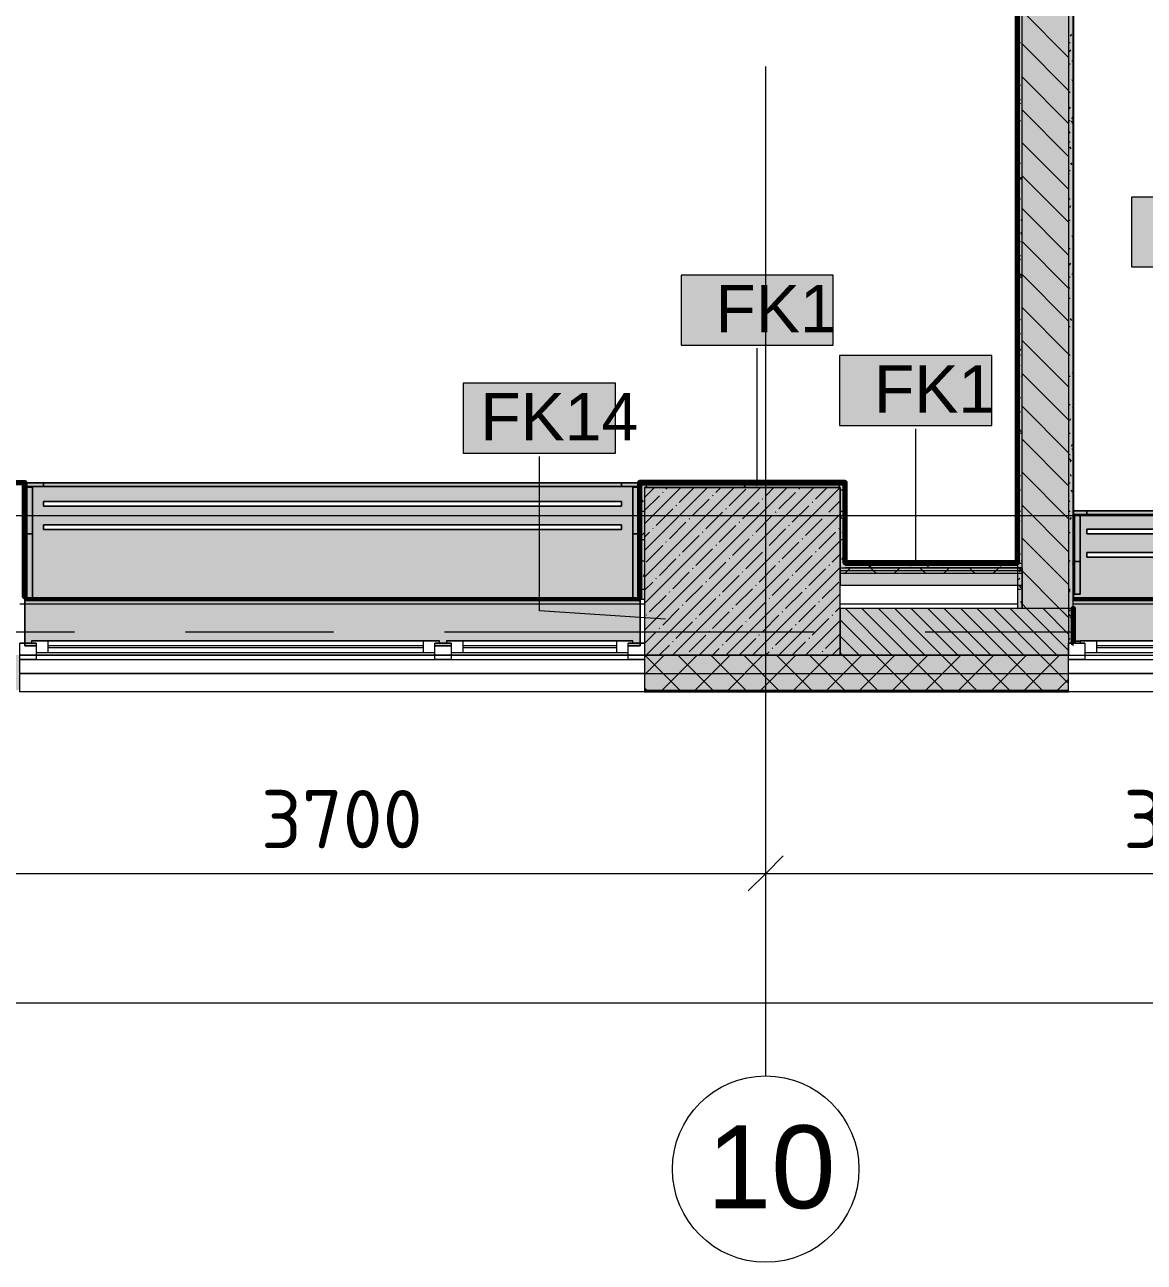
# Model space of a CAD drawing. Header units: millimetres. Extents: x -3817 to 677485, y -22715 to 103890.
# Drawn here: x 353724 to 358527, y -787 to 4525 of the extents above; entities that cross this region are included whole.
import ezdxf

# ---------------------------------------------------------------- set-up
doc = ezdxf.new("R2010")
doc.units = ezdxf.units.MM
doc.layers.add('PDF _Геометрия', color=7, linetype='Continuous', true_color=0x1d1d1d)
doc.layers.add('PDF _Сплошная заливка', color=7, linetype='Continuous', true_color=0xffffff)
doc.layers.add('PDF _Текст', color=7, linetype='Continuous')
doc.styles.add('PDF ArialMT', font='arial.ttf')
doc.styles.add('PDF GOST-Common', font='arial.ttf')
doc.styles.add('PDF ISOCPEUR', font='isocpeur.ttf')

msp = doc.modelspace()

# ---------------------------------------------------------------- hatches: boundary and pattern name
at = {"layer": 'PDF _Сплошная заливка', "true_color": 0xeae6de, "transparency": 33554559}
h = msp.add_hatch(color=254, dxfattribs=at)
h.paths.add_polyline_path([(353723.7, 2059), (356361.9, 2060), (356361.9, 2558.9), (353723.9, 2558.3), (353723.7, 2069)], flags=0)
h.paths.add_polyline_path([(353803.7, 2358.9), (353803.7, 2378.9), (356283.9, 2378.9), (356283.9, 2358.9), (354314.5, 2358.9)], flags=0)
h.paths.add_polyline_path([(353803.7, 2458.9), (353803.7, 2478.9), (356283.9, 2478.9), (356283.9, 2458.9), (354314.5, 2458.9)], flags=0)
at = {"layer": 'PDF _Сплошная заливка', "transparency": 33554559}
for points in [[(357242.6, 2539), (357242.6, 2559), (356382.9, 2559), (356382.9, 2539), (357222.6, 2539)], [(356382.6, 1819), (357222.6, 1819), (357222.6, 2539), (356382.6, 2539), (356382.6, 2218.8)], [(357669.5, 2181.5), (358002.9, 2181.5), (358002.9, 2194), (357222.6, 2194), (357222.6, 2181.5)], [(357669.5, 2169), (358002.9, 2169), (358002.9, 2181.5), (357222.6, 2181.5), (357222.6, 2169)], [(357669.5, 2194), (358002.9, 2194), (358002.9, 2214), (357242.6, 2214), (357242.6, 2194)], [(358202.9, 1819), (358202.9, 2019), (357222.6, 2019), (357222.6, 1819), (357669.5, 1819)]]:
    msp.add_hatch(color=256, dxfattribs=at).paths.add_polyline_path(points)
at = {"layer": 'PDF _Сплошная заливка', "true_color": 0xeae6de, "transparency": 33554559}
h = msp.add_hatch(color=254, dxfattribs=at)
h.paths.add_polyline_path([(358252.9, 1879), (358252.9, 1881), (360280.5, 1881), (360280.5, 2438.9), (358223.9, 2438.9), (358223.9, 1879)], flags=0)
h.paths.add_polyline_path([(358340.5, 2239.2), (358280.5, 2239.2), (358280.5, 2259.2), (360200.5, 2259.2), (360200.5, 2239.2), (359682.5, 2239.2)], flags=0)
h.paths.add_polyline_path([(358280.5, 2339.2), (358280.5, 2359.2), (360200.5, 2359.2), (360200.5, 2339.2), (358340.5, 2339.2)], flags=0)
msp.add_hatch(color=254, dxfattribs=at).paths.add_polyline_path([(353723.9, 1859), (353772.9, 1859), (353772.9, 1871), (353752.9, 1871), (353752.9, 1881), (355502.9, 1881), (355502.9, 1871), (355482.9, 1871), (355482.9, 1859), (355552.9, 1859), (355552.9, 1871), (355532.9, 1871), (355532.9, 1881), (356332.9, 1881), (356332.9, 1871), (356312.9, 1871), (356312.9, 1859), (356363.9, 1859), (356362.9, 2059), (353723.9, 2059), (353723.9, 1871)])
at = {"layer": 'PDF _Сплошная заливка', "transparency": 33554559}
h = msp.add_hatch(color=256, dxfattribs=at)
h.paths.add_polyline_path([(366180.5, 1669), (366180.5, 1819), (365282.9, 1819), (365282.9, 1669), (365721.6, 1669)], flags=0)
h.paths.add_polyline_path([(356382.9, 1669), (358202.9, 1669), (358202.9, 1819), (356382.9, 1819)], flags=0)
h.paths.add_polyline_path([(352102.9, 1669), (353702.9, 1669), (353702.9, 1819), (352102.9, 1819)], flags=0)
h.paths.add_polyline_path([(360302.9, 1669), (361162.9, 1669), (361162.9, 1819), (360302.9, 1819)], flags=0)
h.paths.add_polyline_path([(362062.9, 1669), (363182.9, 1669), (363182.9, 1819), (362062.9, 1819)], flags=0)
h.paths.add_polyline_path([(350002.9, 1669), (350002.9, 1819), (348902.9, 1819), (348902.9, 1669), (348946.4, 1669)], flags=0)
h.paths.add_polyline_path([(346102.9, 1669), (346102.9, 1819), (345452.9, 1819), (345452.9, 1669), (345591.4, 1669)], flags=0)
h.paths.add_polyline_path([(343402.9, 1669), (344552.9, 1669), (344552.9, 1819), (343402.9, 1819)], flags=0)
h.paths.add_polyline_path([(339552.3, 1669), (340302.9, 1669), (340302.9, 1819), (338652.9, 1819), (338652.9, 1669), (338881.3, 1669)], flags=0)
h.paths.add_polyline_path([(331022.9, 1669), (331022.9, 1819), (327032.9, 1819), (327032.9, 1669), (330829.2, 1669)], flags=0)
h.paths.add_polyline_path([(331922.9, 1669), (332672.9, 1669), (332672.9, 1819), (331922.9, 1819)], flags=0)
h.paths.add_polyline_path([(335526.3, 1669), (335552.9, 1669), (335552.9, 1819), (334772.9, 1819), (334772.9, 1669)], flags=0)

# ---------------------------------------------------------------- linework, layer by layer
at = {"layer": 'PDF _Геометрия', "color": 9, "lineweight": 9, "true_color": 0xc0c0c0}
for points in [[(356502.6, 9840), (358222.9, 9840), (358223.9, 9840), (358223.9, 2059), (358222.9, 2059), (358222.9, 9839), (356502.6, 9839)], [(357243.6, 2214), (358002.9, 2214), (358002.9, 9619), (357102.6, 9619), (357102.6, 9819), (358202.9, 9819), (358202.9, 9619), (358202.9, 2019), (358202.9, 1819), (358202.9, 1871)], [(358202.9, 9819), (358202.9, 2019), (358222.9, 2019), (358222.9, 9819)], [(356382.9, 2539), (357222.6, 2539), (357222.6, 2194), (357222.6, 2119), (358002.9, 2119), (358002.9, 2194), (358002.9, 2019), (358002.9, 9019)], [(357242.6, 2539), (357242.6, 2559), (356382.9, 2559), (356362.9, 2559)], [(357982.9, 2214), (357982.9, 2019), (357222.6, 2019), (357222.6, 1819)], [(353702.9, 2039), (353723.9, 2039)], [(356362.9, 2060), (356362.9, 2059), (356382.6, 2059)], [(356363.9, 2039), (356382.6, 2039)], [(357222.6, 2039), (357982.9, 2039)], [(358202.9, 1819), (360302.9, 1819), (360302.9, 1871)], [(356382.9, 1819), (353702.9, 1819)]]:
    msp.add_lwpolyline(points, dxfattribs=at)
for points in [[(358223.9, 9839), (358223.9, 2059), (358222.9, 2059), (358222.9, 9839)], [(358222.9, 1871), (358222.9, 2019), (358202.9, 2019), (358202.9, 1871)], [(353702.9, 1661), (353702.9, 1819), (356382.9, 1819), (356382.9, 1661)], [(358202.9, 1819), (356382.9, 1819), (356382.9, 1661), (358202.9, 1661)], [(358202.9, 1661), (358202.9, 1819), (360302.9, 1819), (360302.9, 1661)]]:
    msp.add_lwpolyline(points, close=True, dxfattribs=at)
at = {"layer": 'PDF _Геометрия', "color": 231, "lineweight": 9, "true_color": 0xff80c0}
for points in [[(357982.9, 2214), (357982.9, 2215), (357982.9, 8999), (357981.9, 8999), (355952.4, 8999)], [(356362.9, 2060), (356362.9, 2559)], [(357242.6, 2539), (357242.6, 2214), (357243.6, 2214)]]:
    msp.add_lwpolyline(points, dxfattribs=at)
at = {"layer": 'PDF _Геометрия', "color": 231, "lineweight": 70, "true_color": 0xff80c0}
for points in [[(355952.4, 8998), (357981.9, 8998), (357981.9, 2215), (357243.6, 2215), (357243.6, 2559), (357243.6, 2560), (356362.9, 2560), (356361.9, 2560), (356361.9, 2060), (356362.9, 2060)], [(356362.9, 2559), (357242.6, 2559), (357242.6, 2539)], [(357243.6, 2214), (357982.9, 2214)]]:
    msp.add_lwpolyline(points, dxfattribs=at)
at = {"layer": 'PDF _Геометрия', "color": 7, "lineweight": 9}
for points in [[(357982.9, 8999), (357982.9, 2215)], [(356866.7, 2559.5), (356866.7, 3136.2)], [(357546.9, 2214.5), (357546.9, 2791.2)], [(356472.8, 1973.6), (355931.8, 2009.6), (355931.8, 2672.2)], [(356362.9, 2559), (356362.9, 2060)], [(357242.6, 2214), (357242.6, 2539)], [(349182.9, 2419), (366392.6, 2419)], [(357222.6, 2194), (357242.6, 2194), (358002.9, 2194), (358002.9, 2214)], [(358002.9, 2181.5), (357222.6, 2181.5)], [(358002.9, 2194), (357242.6, 2194)], [(358002.9, 2169), (357222.6, 2169)], [(358202.9, 2019), (358002.9, 2019), (357982.9, 2019)], [(356382.9, 1819), (356482.6, 1819)], [(357222.6, 1819), (358202.9, 1819)], [(356382.9, 1740), (358202.9, 1740)], [(356382.9, 1669), (358202.9, 1669)], [(356382.9, 1666), (358202.9, 1666)], [(327282.9, 882.2), (331002.9, 882.2), (335302.9, 882.2), (339802.9, 882.2), (341302.9, 882.2), (344302.9, 882.2), (345802.9, 882.2), (349502.9, 882.2), (353202.9, 882.2), (356902.9, 882.2), (360602.9, 882.2), (365602.9, 882.2), (365602.9, 1002.2)], [(356902.9, 688.3), (356902.9, 882.2), (356902.9, 1002.2)], [(327282.9, 326.9), (365722.9, 326.9)]]:
    msp.add_lwpolyline(points, dxfattribs=at)
at = {"layer": 'PDF _Геометрия', "lineweight": 9}
for points in [[(358202.9, 4384.4), (358002.9, 4584.4)], [(358202.9, 4243), (358002.9, 4443)], [(358202.9, 4101.6), (358002.9, 4301.6)], [(358202.9, 3960.2), (358002.9, 4160.2)], [(358202.9, 3818.8), (358002.9, 4018.8)], [(358202.9, 3677.3), (358002.9, 3877.3)], [(358202.9, 3535.9), (358002.9, 3735.9)], [(358202.9, 3394.5), (358002.9, 3594.5)], [(358202.9, 3253.1), (358002.9, 3453.1)], [(358202.9, 3111.7), (358002.9, 3311.7)], [(358202.9, 2970.2), (358002.9, 3170.2)], [(358202.9, 2828.8), (358002.9, 3028.8)], [(358202.9, 2687.4), (358002.9, 2887.4)], [(358202.9, 2546), (358002.9, 2746)], [(358202.9, 2404.5), (358002.9, 2604.5)], [(356382.6, 2496.4), (356425.2, 2539)], [(356382.6, 2382.4), (356539.3, 2539)], [(356382.6, 2268.3), (356653.3, 2539)], [(356382.6, 2154.3), (356767.4, 2539)], [(356382.6, 2040.2), (356881.4, 2539)], [(356382.6, 1926.2), (356995.5, 2539)], [(356382.6, 2439.4), (356446.7, 2503.5)], [(356389.5, 1819), (357109.5, 2539)], [(356461, 2517.8), (356463.4, 2520.1)], [(356475.2, 2532), (356482.2, 2539)], [(356503.5, 1819), (357222.6, 2538.1)], [(356532.3, 2475), (356596.3, 2539)], [(356674.8, 2503.5), (356677.2, 2505.9)], [(356689.1, 2517.8), (356710.3, 2539)], [(356746.1, 2460.7), (356817.4, 2532)], [(356902.9, 2503.5), (356938.4, 2539)], [(356960, 2446.5), (357031.2, 2517.8)], [(357045.5, 2532), (357047.9, 2534.4)], [(357116.8, 2489.2), (357166.5, 2539)], [(356432.5, 2375.2), (356503.8, 2446.5)], [(356518, 2460.7), (356520.4, 2463.1)], [(356589.3, 2418), (356660.6, 2489.2)], [(356731.9, 2446.5), (356734.2, 2448.9)], [(356803.1, 2403.7), (356874.4, 2475)], [(356888.7, 2489.2), (356891, 2491.6)], [(357017, 2389.5), (357088.3, 2460.7)], [(357102.5, 2475), (357104.9, 2477.4)], [(357173.8, 2432.2), (357222.6, 2481.1)], [(358202.9, 2263.1), (358002.9, 2463.1)], [(356575, 2403.7), (356577.4, 2406.1)], [(356617.6, 1819), (357222.6, 2424)], [(356646.3, 2360.9), (356717.6, 2432.2)], [(356788.9, 2389.5), (356791.3, 2391.8)], [(356860.2, 2346.7), (356931.4, 2418)], [(356945.7, 2432.2), (356948.1, 2434.6)], [(357074, 2332.4), (357145.3, 2403.7)], [(357159.5, 2418), (357161.9, 2420.3)], [(356382.6, 2325.4), (356404, 2346.7)], [(356418.2, 2360.9), (356420.6, 2363.3)], [(356489.5, 2318.2), (356560.8, 2389.5)], [(356632.1, 2346.7), (356634.4, 2349.1)], [(356703.3, 2303.9), (356774.6, 2375.2)], [(356917.2, 2289.7), (356988.5, 2360.9)], [(357002.7, 2375.2), (357005.1, 2377.6)], [(357131, 2275.4), (357202.3, 2346.7)], [(357216.6, 2360.9), (357218.9, 2363.3)], [(356389.7, 2218.4), (356461, 2289.7)], [(356475.2, 2303.9), (356477.6, 2306.3)], [(356546.5, 2261.2), (356617.8, 2332.4)], [(356689.1, 2289.7), (356691.5, 2292)], [(356731.6, 1819), (357222.6, 2310)], [(356760.4, 2246.9), (356831.6, 2318.2)], [(356845.9, 2332.4), (356848.3, 2334.8)], [(356974.2, 2232.6), (357045.5, 2303.9)], [(357059.7, 2318.2), (357062.1, 2320.5)], [(358202.9, 2121.7), (358002.9, 2321.7)], [(356446.7, 2161.4), (356518, 2232.6)], [(356532.3, 2246.9), (356534.6, 2249.3)], [(356603.5, 2204.1), (356674.8, 2275.4)], [(356746.1, 2232.6), (356748.5, 2235)], [(356817.4, 2189.9), (356888.7, 2261.2)], [(356902.9, 2275.4), (356905.3, 2277.8)], [(357031.2, 2175.6), (357102.5, 2246.9)], [(357116.8, 2261.2), (357119.1, 2263.5)], [(357188.1, 2218.4), (357222.6, 2253)], [(356589.3, 2189.9), (356591.7, 2192.2)], [(356660.6, 2147.1), (356731.9, 2218.4)], [(356845.7, 1819), (357222.6, 2195.9)], [(356874.4, 2132.8), (356945.7, 2204.1)], [(356960, 2218.4), (356962.3, 2220.8)], [(357088.3, 2118.6), (357159.5, 2189.9)], [(357173.8, 2204.1), (357176.2, 2206.5)], [(357241.4, 2169), (357253.9, 2181.5), (357266.4, 2194)], [(357377.8, 2169), (357365.3, 2181.5), (357352.8, 2194)], [(357453.5, 2169), (357466, 2181.5), (357478.5, 2194)], [(357589.9, 2169), (357577.4, 2181.5), (357564.9, 2194)], [(357665.6, 2169), (357678.1, 2181.5), (357690.6, 2194)], [(357802, 2169), (357789.5, 2181.5), (357777, 2194)], [(357877.8, 2169), (357890.3, 2181.5), (357902.8, 2194)], [(358202.9, 1980.3), (358164.2, 2019), (358002.9, 2180.3), (358001.7, 2181.5), (357989.2, 2194)], [(356382.6, 2097.3), (356418.2, 2132.8)], [(356432.5, 2147.1), (356434.8, 2149.5)], [(356503.8, 2104.3), (356575, 2175.6)], [(356646.3, 2132.8), (356648.7, 2135.2)], [(356717.6, 2090.1), (356788.9, 2161.4)], [(356803.1, 2175.6), (356805.5, 2178)], [(356931.4, 2075.8), (357002.7, 2147.1)], [(357017, 2161.4), (357019.3, 2163.7)], [(357145.3, 2061.6), (357216.6, 2132.8)], [(356404, 2004.5), (356475.2, 2075.8)], [(356489.5, 2090.1), (356491.9, 2092.4)], [(356560.8, 2047.3), (356632.1, 2118.6)], [(356703.3, 2075.8), (356705.7, 2078.2)], [(356774.6, 2033.1), (356845.9, 2104.3)], [(356860.2, 2118.6), (356862.5, 2121)], [(356959.7, 1819), (357222.6, 2081.9)], [(356988.5, 2018.8), (357059.7, 2090.1)], [(357074, 2104.3), (357076.4, 2106.7)], [(356461, 1947.5), (356532.3, 2018.8)], [(356546.5, 2033.1), (356548.9, 2035.4)], [(356617.8, 1990.3), (356689.1, 2061.6)], [(356760.4, 2018.8), (356762.7, 2021.2)], [(356831.6, 1976), (356902.9, 2047.3)], [(356917.2, 2061.6), (356919.6, 2063.9)], [(357045.5, 1961.8), (357116.8, 2033.1)], [(357131, 2047.3), (357133.4, 2049.7)], [(357202.3, 2004.5), (357222.6, 2024.9)], [(357444.9, 1819), (357244.9, 2019)], [(357665.6, 1669), (357515.6, 1819), (357315.6, 2019)], [(357586.4, 1819), (357386.4, 2019)], [(357807.1, 1669), (357657.1, 1819), (357457.1, 2019)], [(357727.8, 1819), (357527.8, 2019)], [(357948.5, 1669), (357798.5, 1819), (357598.5, 2019)], [(357869.2, 1819), (357669.2, 2019)], [(358089.9, 1669), (357939.9, 1819), (357739.9, 2019)], [(358010.6, 1819), (357810.6, 2019)], [(358202.9, 1697.4), (358081.3, 1819), (357881.3, 2019)], [(358152, 1819), (357952, 2019)], [(358202.9, 1838.9), (358022.7, 2019), (358002.9, 2038.9)], [(358202.9, 1909.6), (358093.5, 2019)], [(356389.7, 1990.3), (356392.1, 1992.7)], [(356603.5, 1976), (356605.9, 1978.4)], [(356674.8, 1933.3), (356746.1, 2004.5)], [(356888.7, 1919), (356960, 1990.3)], [(356974.2, 2004.5), (356976.6, 2006.9)], [(357073.8, 1819), (357222.6, 1967.8)], [(357102.5, 1904.7), (357173.8, 1976)], [(357188.1, 1990.3), (357190.4, 1992.7)], [(357524.2, 1669), (357374.2, 1819), (357222.6, 1970.6)], [(356382.6, 1869.2), (356432.5, 1919)], [(356446.7, 1933.3), (356449.1, 1935.6)], [(356518, 1890.5), (356589.3, 1961.8)], [(356660.6, 1919), (356662.9, 1921.4)], [(356731.9, 1876.2), (356803.1, 1947.5)], [(356817.4, 1961.8), (356819.8, 1964.1)], [(356945.7, 1862), (357017, 1933.3)], [(357031.2, 1947.5), (357033.6, 1949.9)], [(356446.5, 1819), (356489.5, 1862)], [(356503.8, 1876.2), (356506.1, 1878.6)], [(356575, 1833.5), (356646.3, 1904.7)], [(356717.6, 1862), (356720, 1864.4)], [(356788.9, 1819.2), (356860.2, 1890.5)], [(356874.4, 1904.7), (356876.8, 1907.1)], [(357016.8, 1819), (357074, 1876.2)], [(357088.3, 1890.5), (357090.6, 1892.9)], [(357159.5, 1847.7), (357222.6, 1910.8)], [(357303.5, 1819), (357222.6, 1899.9)], [(356382.9, 1734.8), (356467.1, 1819)], [(356534.3, 1669), (356384.3, 1819)], [(356458.5, 1669), (356608.5, 1819)], [(356675.7, 1669), (356525.7, 1819)], [(356560.8, 1819.2), (356563.2, 1821.6)], [(356600, 1669), (356750, 1819)], [(356817.1, 1669), (356667.1, 1819)], [(356674.6, 1819), (356703.3, 1847.7)], [(356741.4, 1669), (356891.4, 1819)], [(356958.5, 1669), (356808.5, 1819)], [(356882.8, 1669), (357032.8, 1819)], [(356902.7, 1819), (356917.2, 1833.5)], [(356931.4, 1847.7), (356933.8, 1850.1)], [(357100, 1669), (356950, 1819)], [(357024.2, 1669), (357174.2, 1819)], [(357241.4, 1669), (357091.4, 1819)], [(357130.8, 1819), (357131, 1819.2)], [(357145.3, 1833.5), (357147.7, 1835.8)], [(357165.6, 1669), (357315.6, 1819)], [(357187.8, 1819), (357222.6, 1853.8)], [(357382.8, 1669), (357232.8, 1819), (357222.6, 1829.2)], [(357307.1, 1669), (357457.1, 1819)], [(357448.5, 1669), (357598.5, 1819)], [(357589.9, 1669), (357739.9, 1819)], [(357731.3, 1669), (357881.3, 1819)], [(357872.7, 1669), (358022.7, 1819)], [(358014.2, 1669), (358164.2, 1819)], [(358155.6, 1669), (358202.9, 1716.3)], [(356392.8, 1669), (356382.9, 1679)]]:
    msp.add_lwpolyline(points, dxfattribs=at)
at = {"layer": 'PDF _Геометрия', "color": 253, "lineweight": 9, "true_color": 0x9b9b9b}
for points in [[(358214.8, 4485.3), (358209.7, 4476.6)], [(357986.3, 4448.8), (357996.3, 4448.8)], [(358202.9, 4448.8), (358209.7, 4448.8)], [(358210.7, 4417.3), (358205.7, 4408.6)], [(358202.9, 4357.4), (358209.7, 4357.4)], [(358221.8, 4375.6), (358216.8, 4366.9)], [(357988.8, 4320.2), (357983.8, 4328.9)], [(357983.2, 4267.1), (357982.9, 4266.6)], [(357986.3, 4266), (357996.3, 4266)], [(358222.9, 4280.5), (358218.3, 4288.4)], [(357986.3, 4205), (357996.3, 4205)], [(358202.9, 4235.5), (358209.7, 4235.5)], [(358222.9, 4219.5), (358222.4, 4220.3)], [(357990.3, 4157.4), (357985.2, 4148.7)], [(357997, 4184.1), (357991.9, 4192.8)], [(358209.6, 4171.6), (358204.6, 4162.8)], [(357986.3, 4113.6), (357996.3, 4113.6)], [(358202.9, 4113.6), (358209.7, 4113.6)], [(358220.4, 4101.9), (358215.3, 4110.7)], [(358220.7, 4129.9), (358215.7, 4121.2)], [(358209.2, 4060.3), (358204.2, 4069)], [(358202.9, 4022.1), (358209.7, 4022.1)], [(358213.3, 3992.3), (358208.3, 4001)], [(358217.4, 3924.2), (358212.4, 3933)], [(357989.2, 3911.7), (357984.1, 3903)], [(357986.3, 3930.7), (357996.3, 3930.7)], [(358202.9, 3900.2), (358209.7, 3900.2)], [(358206.2, 3882.6), (358202.9, 3888.4)], [(357986.3, 3869.7), (357996.3, 3869.7)], [(358000.3, 3870), (357995.3, 3861.3)], [(358204.4, 3857.8), (358202.9, 3855.1)], [(357986.3, 3778.3), (357996.3, 3778.3)], [(358002.9, 3808.1), (358001.2, 3811)], [(358202.9, 3778.3), (358209.7, 3778.3)], [(358002.9, 3752.6), (358002.4, 3751.7)], [(358211.5, 3748.1), (358206.5, 3739.4)], [(358002.9, 3691.6), (357998.3, 3683.6)], [(358203.2, 3704.9), (358202.9, 3705.5)], [(358202.9, 3686.8), (358209.7, 3686.8)], [(358002.9, 3625.2), (357998.2, 3633.3)], [(358222.6, 3610.5), (358217.5, 3619.2)], [(357986.3, 3595.4), (357996.3, 3595.4)], [(357992.1, 3583), (357987, 3591.7)], [(358202.9, 3564.9), (358209.7, 3564.9)], [(357986.3, 3534.4), (357996.3, 3534.4)], [(357996.2, 3514.9), (357991.1, 3523.7)], [(358000.2, 3446.9), (357995.2, 3455.6)], [(358210.4, 3502.4), (358205.4, 3493.7)], [(358221.5, 3460.7), (358216.5, 3452)], [(357989.1, 3405.3), (357984, 3414)], [(357986.3, 3443), (357996.3, 3443)], [(358002.2, 3446.6), (357997.2, 3437.9)], [(358202.9, 3443), (358209.7, 3443)], [(358202.9, 3351.6), (358209.7, 3351.6)], [(358208.4, 3391.1), (358203.4, 3399.8)], [(357990, 3242.5), (357984.9, 3233.8)], [(357986.3, 3260.1), (357996.3, 3260.1)], [(358216.6, 3255.1), (358211.6, 3263.8)], [(358222.9, 3280.2), (358219.5, 3274.3)], [(357986.1, 3227.6), (357982.9, 3233.1)], [(357986.3, 3199.2), (357996.3, 3199.2)], [(358202.9, 3229.6), (358209.7, 3229.6)], [(358002.9, 3137.5), (358000.4, 3141.9)], [(357986.3, 3107.7), (357996.3, 3107.7)], [(357997, 3132.8), (357992, 3124.1)], [(358202.9, 3107.7), (358209.7, 3107.7)], [(357992.9, 3064.8), (357987.9, 3056.1)], [(358222.9, 3036.3), (358218.4, 3028.6)], [(358002.9, 3021.1), (357999.1, 3014.4)], [(358202.9, 3016.3), (358209.7, 3016.3)], [(357991.3, 2913.8), (357986.2, 2922.5)], [(357986.3, 2924.8), (357996.3, 2924.8)], [(358202.9, 2894.4), (358209.7, 2894.4)], [(358222.9, 2878.4), (358220.8, 2882)], [(357986.3, 2863.9), (357996.3, 2863.9)], [(357991.9, 2819.1), (357986.8, 2810.3)], [(358211.2, 2833.2), (358206.2, 2824.5)], [(357986.3, 2772.4), (357996.3, 2772.4)], [(357999.4, 2777.7), (357994.4, 2786.5)], [(358002.9, 2777.2), (357998, 2768.7)], [(358202.9, 2772.4), (358209.7, 2772.4)], [(358218.3, 2723.5), (358213.2, 2714.8)], [(358202.9, 2681), (358209.7, 2681)], [(358211.7, 2653.9), (358206.7, 2662.6)], [(358222.9, 2695.6), (358217.8, 2704.3)], [(358214.2, 2655.5), (358209.2, 2646.8)], [(358222.9, 2609.6), (358220.3, 2605.2)], [(356370.8, 2559.1), (356380.9, 2559.1)], [(356401.2, 2558.9), (356401.2, 2559)], [(356442.8, 2547.8), (356437.8, 2556.5)], [(356462.3, 2559.1), (356472.3, 2559.1)], [(356523.2, 2559.1), (356533.3, 2559.1)], [(356609.9, 2559), (356605.7, 2551.9)], [(356675.6, 2559.1), (356685.7, 2559.1)], [(356756.6, 2552.9), (356753.1, 2559)], [(356767.1, 2559.1), (356777.1, 2559.1)], [(356824.6, 2557), (356823.5, 2559)], [(356856.2, 2559), (356851.5, 2550.8)], [(356858.5, 2559.1), (356868.5, 2559.1)], [(356866.3, 2545.9), (356861.3, 2554.6)], [(356924.5, 2555.4), (356919.5, 2546.7)], [(357002.3, 2554), (356999.5, 2559)], [(357041.4, 2559.1), (357051.4, 2559.1)], [(357132.8, 2559.1), (357142.9, 2559.1)], [(357170.3, 2554.3), (357165.3, 2545.6)], [(357180, 2551), (357175.4, 2559)], [(357193.8, 2559.1), (357203.8, 2559.1)], [(357238.3, 2550.2), (357233.3, 2541.5)], [(357985.3, 2558.4), (357982.9, 2562.6)], [(357986.3, 2589.6), (357996.3, 2589.6)], [(358202.9, 2559.1), (358209.7, 2559.1)], [(358215.8, 2585.9), (358210.8, 2594.6)], [(356391.4, 2546.4), (356387.2, 2539)], [(356814.9, 2548.3), (356809.8, 2539.6)], [(356905.4, 2539), (356902.9, 2543.4)], [(357221.7, 2539.9), (357216.7, 2548.6)], [(357224.3, 2528.6), (357234.3, 2528.6)], [(357986.7, 2505.3), (357982.9, 2498.7)], [(357986.3, 2528.6), (357996.3, 2528.6)], [(358219.9, 2517.9), (358214.8, 2526.6)], [(356378.9, 2475.6), (356373.9, 2484.3)], [(358208.7, 2476.2), (358203.7, 2484.9)], [(356370.8, 2437.2), (356380.9, 2437.2)], [(357224.3, 2437.2), (357234.3, 2437.2)], [(357229.9, 2403.8), (357224.8, 2412.5)], [(357986.3, 2437.2), (357996.3, 2437.2)], [(357993.7, 2395.6), (357988.7, 2386.9)], [(358202.9, 2437.2), (358209.7, 2437.2)], [(358213.1, 2409.8), (358208.1, 2401.1)], [(356368, 2384), (356363, 2375.2)], [(356379.2, 2342.3), (356374.2, 2333.6)], [(356382.9, 2346.8), (356382, 2348.3)], [(357226.1, 2346.1), (357222.6, 2340.2)], [(358202.9, 2345.7), (358209.7, 2345.7)], [(358222.9, 2365.8), (358219.2, 2359.4)], [(356370.8, 2315.2), (356380.9, 2315.2)], [(357224.3, 2315.2), (357234.3, 2315.2)], [(358205.7, 2298.5), (358202.9, 2303.4)], [(356364.7, 2256.3), (356362.9, 2259.5)], [(357233.1, 2236.4), (357228.1, 2227.7)], [(357986.3, 2254.3), (357996.3, 2254.3)], [(356370.8, 2223.8), (356380.9, 2223.8)], [(356382.6, 2226.4), (356381.2, 2223.9)], [(357351, 2194), (357346.7, 2201.4)], [(357354, 2201.9), (357349.4, 2194)], [(357395.6, 2213), (357390.6, 2204.3)], [(357446.2, 2212), (357445, 2214)], [(357501.7, 2214), (357500.2, 2211.4)], [(357527, 2194), (357524.4, 2198.4)], [(357599.7, 2200.8), (357595.8, 2194)], [(357667.7, 2196.7), (357666.2, 2194)], [(357748.1, 2214), (357746, 2210.3)], [(357818.5, 2214), (357814, 2206.2)], [(357869.6, 2210.1), (357867.4, 2214)], [(357911.3, 2198.9), (357906.2, 2207.6)], [(357913.5, 2195.6), (357912.5, 2194)], [(357986.3, 2193.3), (357996.3, 2193.3)], [(357994.5, 2176.6), (357989.5, 2185.3)], [(358002.9, 2223.1), (358000.7, 2226.9)], [(358202.9, 2223.8), (358209.7, 2223.8)], [(358222.9, 2207.8), (358220, 2212.8)], [(356372.9, 2120.2), (356367.9, 2128.9)], [(356382.2, 2164.6), (356377.1, 2155.9)], [(357992.7, 2149.9), (357987.6, 2141.2)], [(356370.8, 2101.9), (356380.9, 2101.9)], [(357986.3, 2101.9), (357996.3, 2101.9)], [(357998.6, 2108.6), (357993.6, 2117.3)], [(358002.9, 2106.7), (357998.8, 2099.5)], [(358202.9, 2101.9), (358209.7, 2101.9)], [(358207.9, 2096), (358202.9, 2087.3)], [(358002.7, 2040.5), (357997.7, 2049.2)], [(358203.8, 2028), (358202.9, 2026.3)], [(358202.9, 2010.4), (358209.7, 2010.4)], [(358210.9, 1984.8), (358205.9, 1993.5)], [(358215, 1986.3), (358210, 1977.6)], [(358202.9, 1888.5), (358209.7, 1888.5)]]:
    msp.add_lwpolyline(points, dxfattribs=at)
at = {"layer": 'PDF _Геометрия', "color": 253, "lineweight": 9, "true_color": 0xaaaaaa}
for points in [[(356902.9, 12.7), (356902.9, 2512.7), (356902.9, 4346.2)], [(352349.1, 1919), (353936.6, 1919)], [(354412.9, 1919), (355047.9, 1919)], [(355524.1, 1919), (357111.6, 1919)], [(357587.9, 1919), (358222.9, 1919)], [(353723.9, 1871), (353702.9, 1871)], [(353822.9, 1861), (355432.9, 1861)], [(355602.9, 1861), (356262.9, 1861)], [(356382.6, 1871), (356363.9, 1871)], [(358272.9, 1871), (358202.9, 1871)], [(358322.9, 1861), (358982.9, 1861)], [(355432.9, 1851), (353822.9, 1851)], [(356262.9, 1851), (355602.9, 1851)], [(358982.9, 1851), (358322.9, 1851)], [(353702.9, 1801), (356382.9, 1801)], [(358202.9, 1801), (360302.9, 1801)]]:
    msp.add_lwpolyline(points, dxfattribs=at)
at = {"layer": 'PDF _Геометрия', "color": 7, "lineweight": 9}
for points in [[(359125.1, 3785.4), (358472, 3785.4), (358472, 3485.4), (359125.1, 3485.4)], [(357193.2, 3450.1), (356540.1, 3450.1), (356540.1, 3150.1), (357193.2, 3150.1)], [(357873.5, 3105.1), (357220.3, 3105.1), (357220.3, 2805.1), (357873.5, 2805.1)], [(356258.4, 2986.1), (355605.2, 2986.1), (355605.2, 2686.1), (356258.4, 2686.1)], [(357222.6, 2539), (356382.6, 2539), (356382.6, 1819), (357222.6, 1819)]]:
    msp.add_lwpolyline(points, close=True, dxfattribs=at)
at = {"layer": 'PDF _Геометрия', "color": 231, "lineweight": 70, "true_color": 0xff80c0}
msp.add_lwpolyline([(353723.9, 2559), (353723.9, 2069), (353722.9, 2069), (353722.9, 2559), (353473.4, 2559), (353473.4, 2560), (353723.9, 2560)], close=True, dxfattribs=at)
at = {"layer": 'PDF _Геометрия', "color": 8, "lineweight": 9, "true_color": 0x808080}
for points in [[(356361.9, 2558.9), (353723.9, 2558.9)], [(353803.7, 2458.9), (353803.7, 2478.9), (356283.9, 2478.9), (356283.9, 2458.9)], [(353803.7, 2458.9), (356283.9, 2458.9), (356283.9, 2478.9), (353803.7, 2478.9)], [(360252.9, 1879), (360280.5, 1879), (360280.5, 2438.9), (358223.9, 2438.9), (360280.5, 2438.9), (360280.5, 1879)], [(353803.7, 2358.9), (353803.7, 2378.9), (356283.9, 2378.9), (356283.9, 2358.9)], [(353803.7, 2358.9), (356283.9, 2358.9), (356283.9, 2378.9), (353803.7, 2378.9)], [(358280.5, 2339.2), (358280.5, 2359.2), (360200.5, 2359.2), (360200.5, 2339.2)], [(358280.5, 2339.2), (360200.5, 2339.2), (360200.5, 2359.2), (358280.5, 2359.2)], [(358280.5, 2239.2), (358280.5, 2259.2), (360200.5, 2259.2), (360200.5, 2239.2)], [(358280.5, 2239.2), (360200.5, 2239.2), (360200.5, 2259.2), (358280.5, 2259.2)], [(358223.9, 1879), (358252.9, 1879)], [(355552.9, 1859), (355482.9, 1859)]]:
    msp.add_lwpolyline(points, close=True, dxfattribs=at)
for points in [[(353723.9, 2558.9), (356361.9, 2558.9), (353723.9, 2558.9)], [(353803.9, 2558.9), (356283.9, 2558.9), (353803.9, 2558.9)], [(358223.9, 2438.9), (360260.5, 2438.9), (358223.9, 2438.9)], [(358280.5, 2438.9), (360180.5, 2438.9), (358280.5, 2438.9)], [(353723.9, 2059), (353723.9, 1859), (353772.9, 1859), (353723.9, 1859), (353723.9, 2059), (356363.9, 2059), (356363.9, 1859), (356312.9, 1859), (356363.9, 1859), (356363.9, 2059), (353723.7, 2059), (353723.7, 2069), (353723.7, 2059)]]:
    msp.add_lwpolyline(points, dxfattribs=at)
at = {"layer": 'PDF _Геометрия', "color": 254, "lineweight": 9, "true_color": 0xd5d3cf}
for points in [[(353723.9, 2542.9), (353723.9, 2558.3)], [(353803.9, 2542.9), (353803.9, 2558.9), (353803.9, 2542.9)], [(358280.5, 2422.9), (358280.5, 2438.9), (358280.5, 2422.9)]]:
    msp.add_lwpolyline(points, dxfattribs=at)
at = {"layer": 'PDF _Геометрия', "color": 253, "lineweight": 9, "true_color": 0xaba79f}
for points in [[(353723.9, 2558.3), (353723.9, 2542.9)], [(353756.6, 2060), (353756.6, 2539.9), (353756.6, 2339.9), (353756.6, 2539.9), (353756.6, 2059.9), (353732.6, 2059.9), (353732.6, 2538.8), (353732.6, 2339.9), (353732.6, 2538.8), (353732.6, 2060)], [(353803.9, 2542.9), (356283.9, 2542.9), (353803.9, 2542.9)], [(356356.2, 2059.9), (356332.6, 2059.9), (356332.6, 2539.9), (356332.6, 2339.9), (356332.6, 2539.9), (356332.6, 2060)], [(356356.6, 2060), (356356.6, 2539.9), (356356.6, 2339.9), (356356.6, 2539.9), (356356.6, 2059.9)], [(356357.5, 2542.9), (356361.9, 2542.9), (356357.5, 2542.9)], [(358223.9, 2422.9), (360260.5, 2422.9), (358223.9, 2422.9)], [(358280.5, 2422.9), (360180.5, 2422.9), (358280.5, 2422.9)], [(353723.9, 2059), (356362.9, 2059), (353723.9, 2059)]]:
    msp.add_lwpolyline(points, dxfattribs=at)
at = {"layer": 'PDF _Геометрия', "color": 254, "lineweight": 9, "true_color": 0xd5d3cf}
for points in [[(356283.9, 2558.9), (356283.9, 2542.9)], [(353756.6, 2339.9), (353732.6, 2339.9)], [(356356.6, 2339.9), (356332.6, 2339.9)], [(358251.9, 2220.4), (358227.9, 2220.4)]]:
    msp.add_lwpolyline(points, close=True, dxfattribs=at)
at = {"layer": 'PDF _Геометрия', "color": 253, "lineweight": 9, "true_color": 0xaba79f}
for points in [[(353723.9, 2542.9), (353730, 2542.9)], [(353730.8, 2542.9), (356356.8, 2542.9)], [(353756.6, 2539.9), (353732.6, 2539.9)], [(353756.6, 2539.9), (353732.6, 2539.9)], [(356355.4, 2539.9), (356332.6, 2539.9)], [(356355.4, 2539.9), (356332.6, 2539.9)], [(358227.9, 2080.4), (358227.9, 2420.4), (358227.9, 2220.4), (358227.9, 2420.4)], [(358251.9, 2420.4), (358227.9, 2420.4)], [(358251.9, 2420.4), (358227.9, 2420.4)], [(358251.9, 2080.4), (358251.9, 2420.4), (358251.9, 2220.4), (358251.9, 2420.4)], [(358251.9, 2080.4), (358227.9, 2080.4)]]:
    msp.add_lwpolyline(points, close=True, dxfattribs=at)
at = {"layer": 'PDF _Геометрия', "color": 231, "lineweight": 53, "true_color": 0xeaa7bf}
for points in [[(353723.9, 2060), (356362.9, 2060)], [(356362.9, 2059), (353723.9, 2059)], [(358223.9, 2060), (360280.5, 2060)], [(360280.5, 2059), (358223.9, 2059)]]:
    msp.add_lwpolyline(points, dxfattribs=at)
at = {"layer": 'PDF _Геометрия', "color": 9, "lineweight": 9, "true_color": 0xcbc7bf}
for points in [[(353723.9, 2059), (356362.9, 2059)], [(353723.9, 2039), (356363.9, 2039)], [(356363.9, 2059), (356382.6, 2059)], [(358222.9, 2059), (360280.5, 2059)], [(358222.9, 2039), (360280.5, 2039)]]:
    msp.add_lwpolyline(points, dxfattribs=at)
at = {"layer": 'PDF _Геометрия', "color": 7, "lineweight": 70, "true_color": 0xffd2ff}
msp.add_lwpolyline([(358223.9, 1871), (358223.9, 2019), (358222.9, 2019), (358222.9, 1871)], close=True, dxfattribs=at)
at = {"layer": 'PDF _Геометрия', "color": 253, "lineweight": 13, "true_color": 0xaaaaaa}
for points in [[(353702.9, 1801), (353702.9, 1871), (353772.9, 1871), (353772.9, 1801)], [(355502.9, 1881), (353752.9, 1881), (353752.9, 1871), (353772.9, 1871), (353772.9, 1831), (355482.9, 1831), (355482.9, 1871), (355502.9, 1871)], [(355482.9, 1801), (355482.9, 1871), (355552.9, 1871), (355552.9, 1801)], [(356332.9, 1881), (355532.9, 1881), (355532.9, 1871), (355552.9, 1871), (355552.9, 1831), (356312.9, 1831), (356312.9, 1871), (356332.9, 1871)], [(356312.9, 1801), (356312.9, 1871), (356382.9, 1871), (356382.9, 1801)], [(358202.9, 1801), (358202.9, 1871), (358272.9, 1871), (358272.9, 1801)], [(359052.9, 1881), (358252.9, 1881), (358252.9, 1871), (358272.9, 1871), (358272.9, 1831), (359032.9, 1831), (359032.9, 1871), (359052.9, 1871)]]:
    msp.add_lwpolyline(points, close=True, dxfattribs=at)
at = {"layer": 'PDF _Геометрия', "color": 9, "lineweight": 9, "true_color": 0xc0bcb4}
for points in [[(353772.9, 1871), (353723.9, 1871)], [(355552.9, 1871), (355482.9, 1871)], [(356363.9, 1871), (356312.9, 1871)]]:
    msp.add_lwpolyline(points, dxfattribs=at)
at = {"layer": 'PDF _Геометрия', "color": 253, "lineweight": 13, "true_color": 0xaaaaaa}
for points in [[(353752.9, 1881), (355502.9, 1881)], [(353822.9, 1881), (353822.9, 1831)], [(355432.9, 1881), (355432.9, 1831)], [(355532.9, 1881), (356332.9, 1881)], [(355602.9, 1881), (355602.9, 1831)], [(356262.9, 1881), (356262.9, 1831)], [(358252.9, 1881), (359052.9, 1881)], [(358322.9, 1881), (358322.9, 1831)]]:
    msp.add_lwpolyline(points, dxfattribs=at)
at = {"layer": 'PDF _Геометрия', "color": 116, "lineweight": 13, "true_color": 0x008040}
for points in [[(356382.9, 1740), (353702.9, 1740)], [(360302.9, 1740), (358202.9, 1740)]]:
    msp.add_lwpolyline(points, close=True, dxfattribs=at)
at = {"layer": 'PDF _Геометрия', "color": 7, "lineweight": 20}
msp.add_lwpolyline([(356977.9, 957.2), (356902.9, 882.2), (356827.9, 807.2)], dxfattribs=at)
at = {"layer": 'PDF _Геометрия', "color": 253, "lineweight": 9, "true_color": 0xaaaaaa}
msp.add_circle((356902.9, -387.3), 400, dxfattribs=at)
at = {"layer": 'PDF _Геометрия', "color": 253, "lineweight": 20, "true_color": 0xaaaaaa}
msp.add_circle((356902.9, -387.3), 400, dxfattribs=at)
at = {"layer": 'PDF _Сплошная заливка', "lineweight": 35, "transparency": 33554559}
for points in [[(358222.9, 2019), (358222.9, 9819), (358202.9, 2019), (358202.9, 9819)], [(358202.9, 2019), (358202.9, 9619), (358002.9, 2019), (358002.9, 9619)], [(358002.9, 2019), (358002.9, 9019), (357982.9, 2019), (357982.9, 9019)], [(356382.6, 2059), (356382.6, 2559), (356362.9, 2059), (356362.9, 2559)], [(357242.6, 2194), (357242.6, 2539), (357222.6, 2194), (357222.6, 2539)], [(358202.9, 1871), (358222.9, 1871), (358202.9, 2019), (358222.9, 2019)]]:
    msp.add_solid(points, dxfattribs=at)
at = {"layer": 'PDF _Сплошная заливка', "lineweight": 9, "transparency": 33554559}
for points in [[(359125.1, 3785.4), (358472, 3785.4), (359125.1, 3485.4), (358472, 3485.4)], [(357193.2, 3450.1), (356540.1, 3450.1), (357193.2, 3150.1), (356540.1, 3150.1)], [(357873.5, 3105.1), (357220.3, 3105.1), (357873.5, 2805.1), (357220.3, 2805.1)], [(356258.4, 2986.1), (355605.2, 2986.1), (356258.4, 2686.1), (355605.2, 2686.1)]]:
    msp.add_solid(points, dxfattribs=at)
at = {"layer": 'PDF _Сплошная заливка', "color": 254, "lineweight": 35, "true_color": 0xffb9dc, "transparency": 33554559}
for points in [[(353722.9, 2069), (353723.9, 2069), (353722.9, 2218.8)], [(356361.9, 2060), (356362.9, 2060), (356361.9, 2218.8)], [(357242.6, 2214), (357243.6, 2215), (357242.6, 2218.8)]]:
    msp.add_solid(points, dxfattribs=at)
at = {"layer": 'PDF _Сплошная заливка', "color": 254, "lineweight": 35, "true_color": 0xe7e7e7, "transparency": 33554559}
msp.add_solid([(357222.6, 2119), (358002.9, 2119), (357222.6, 2169), (358002.9, 2169)], dxfattribs=at)
at = {"layer": 'PDF _Сплошная заливка', "color": 254, "lineweight": 35, "true_color": 0xeac4cd, "transparency": 33554559}
msp.add_solid([(356362.9, 2059), (356361.9, 2060), (356362.8, 2059)], dxfattribs=at)
at = {"layer": 'PDF _Сплошная заливка', "color": 7, "lineweight": 35, "true_color": 0xffd2ff, "transparency": 33554559}
msp.add_solid([(358222.9, 1871), (358223.9, 1871), (358222.9, 2019)], dxfattribs=at)

# ---------------------------------------------------------------- texts
at = {"layer": 'PDF _Текст', "attachment_point": 4}
for s, insert, char_height, style in [('FK1', (356687.2, 3306.7), 203.2, 'PDF GOST-Common'), ('FK1', (357367.4, 2961.7), 203.2, 'PDF GOST-Common'), ('FK14', (355678.1, 2842.7), 203.2, 'PDF GOST-Common'), ('3700', (354736.9, 1115), 250.11, 'PDF ISOCPEUR'), ('3700', (358436.9, 1115), 250.11, 'PDF ISOCPEUR')]:
    msp.add_mtext(s, dxfattribs=dict(at, insert=insert, char_height=char_height, style=style))
at = {"layer": 'PDF _Текст', "color": 9, "true_color": 0xbebebe, "insert": (356650.3, -380), "char_height": 355.6, "attachment_point": 4, "style": 'PDF ArialMT'}
msp.add_mtext('10', dxfattribs=at)

doc.saveas('drawing.dxf')
